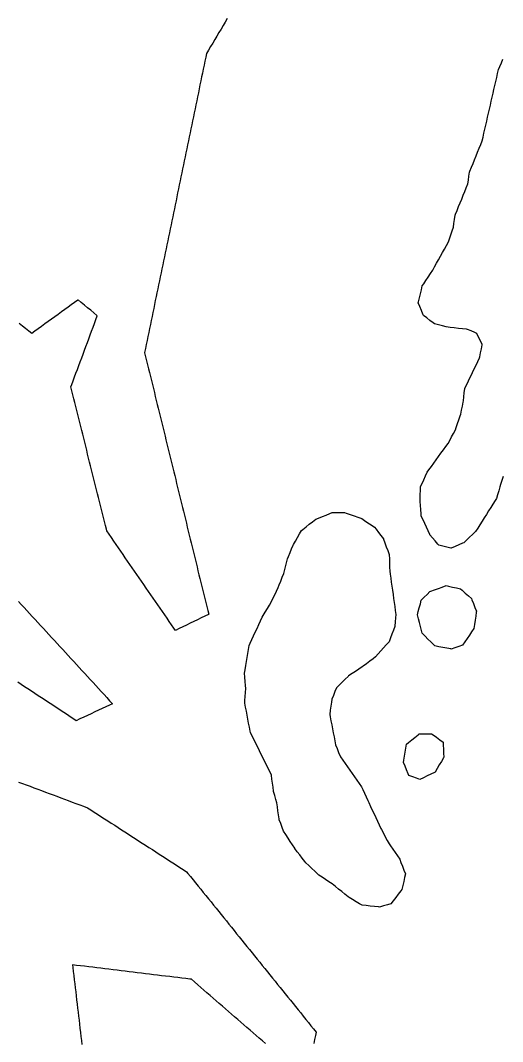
# Model space of a CAD drawing. Header units: millimetres. Extents: x 230 to 3347, y 514 to 5196.
# Drawn here: x 1256.9 to 1375.1, y 3923.7 to 4174.1 of the extents above; entities that cross this region are included whole.
import ezdxf

# ---------------------------------------------------------------- set-up
doc = ezdxf.new("R2010")
doc.units = ezdxf.units.MM
for name, color, linetype in [('ALL_HOLES', 1, 'Continuous'), ('ALL_ISLANDS', 7, 'Continuous'), ('OUTLINE_ISLAND_01', 7, 'Continuous'), ('OUTLINE_ISLAND_01_HOLE_264', 1, 'Continuous'), ('OUTLINE_ISLAND_01_HOLE_268', 1, 'Continuous'), ('OUTLINE_ISLAND_01_HOLE_271', 1, 'Continuous'), ('OUTLINE_ISLAND_01_HOLE_280', 1, 'Continuous')]:
    doc.layers.add(name, color=color, linetype=linetype)

msp = doc.modelspace()

# ---------------------------------------------------------------- linework, layer by layer
at = {"layer": 'ALL_HOLES'}
msp.add_lwpolyline([(1375.2444, 4062.21), (1374.9243, 4061.2626), (1374.6041, 4060.3152), (1374.4284, 4059.7104), (1374.1495, 4058.75), (1373.8706, 4057.7897), (1373.5917, 4056.8294), (1373.2745, 4056.3298), (1372.7387, 4055.4855), (1372.2028, 4054.6412), (1371.6669, 4053.7969), (1371.131, 4052.9526), (1370.5951, 4052.1084), (1370.0592, 4051.2641), (1369.5233, 4050.4198), (1368.9875, 4049.5755), (1368.4516, 4048.7312), (1367.7448, 4048.0581), (1367.0207, 4047.3684), (1366.2966, 4046.6787), (1365.5725, 4045.9891), (1365.2791, 4045.8637), (1364.3595, 4045.471), (1363.4398, 4045.0782), (1362.5202, 4044.6854), (1362.3936, 4044.7142), (1361.4187, 4044.9367), (1360.4437, 4045.1591), (1359.4688, 4045.3816), (1359.2246, 4045.6731), (1358.5826, 4046.4398), (1357.9406, 4047.2065), (1357.2986, 4047.9732), (1357.2827, 4048.0075), (1356.8608, 4048.9142), (1356.4389, 4049.8208), (1356.0169, 4050.7275), (1355.595, 4051.6341), (1355.1731, 4052.5407), (1355.1216, 4053.131), (1355.0347, 4054.1272), (1354.9478, 4055.1235), (1354.8609, 4056.1197), (1354.8858, 4056.8003), (1354.9222, 4057.7997), (1354.9587, 4058.799), (1354.9952, 4059.7983), (1355.3413, 4060.5567), (1355.7564, 4061.4664), (1356.1716, 4062.3762), (1356.5868, 4063.2859), (1357.0428, 4063.9105), (1357.6325, 4064.7181), (1358.2221, 4065.5258), (1358.8118, 4066.3334), (1359.4014, 4067.1411), (1359.9911, 4067.9487), (1360.5808, 4068.7564), (1361.1704, 4069.5641), (1361.7601, 4070.3717), (1362.1287, 4071.0626), (1362.5995, 4071.9449), (1363.0703, 4072.8271), (1363.541, 4073.7094), (1363.7359, 4074.2627), (1364.068, 4075.2059), (1364.4001, 4076.1492), (1364.7322, 4077.0924), (1364.8272, 4077.543), (1365.0335, 4078.5215), (1365.2399, 4079.5), (1365.4462, 4080.4784), (1365.4839, 4080.8116), (1365.5964, 4081.8052), (1365.7089, 4082.7989), (1365.8214, 4083.7925), (1365.8782, 4083.9105), (1366.3119, 4084.8116), (1366.7456, 4085.7126), (1367.1794, 4086.6137), (1367.6131, 4087.5147), (1367.7245, 4087.7475), (1368.1562, 4088.6495), (1368.588, 4089.5515), (1369.0197, 4090.4535), (1369.4515, 4091.3555), (1369.4986, 4091.5842), (1369.7005, 4092.5636), (1369.9024, 4093.543), (1370.1043, 4094.5224), (1370.0632, 4094.6111), (1369.6431, 4095.5186), (1369.2231, 4096.4261), (1368.803, 4097.3336), (1368.3108, 4097.5374), (1367.3869, 4097.92), (1366.463, 4098.3026), (1366.235, 4098.33), (1365.2422, 4098.4494), (1364.2493, 4098.5688), (1363.2565, 4098.6881), (1362.2636, 4098.8075), (1361.2708, 4098.9268), (1360.3535, 4099.1542), (1359.3829, 4099.3949), (1358.4123, 4099.6355), (1358.0731, 4099.8959), (1357.2799, 4100.5048), (1356.4866, 4101.1137), (1355.6934, 4101.7226), (1355.5654, 4102.0368), (1355.1882, 4102.9629), (1354.8111, 4103.889), (1354.4339, 4104.8152), (1354.4977, 4105.0852), (1354.7278, 4106.0584), (1354.9578, 4107.0316), (1355.1878, 4108.0048), (1355.4179, 4108.978), (1355.7627, 4109.4935), (1356.3188, 4110.3247), (1356.8748, 4111.1558), (1357.4308, 4111.987), (1357.9869, 4112.8181), (1358.4351, 4113.6352), (1358.916, 4114.5119), (1359.397, 4115.3887), (1359.8779, 4116.2654), (1360.3589, 4117.1421), (1360.8399, 4118.0189), (1361.3208, 4118.8956), (1361.8018, 4119.7724), (1362.0678, 4120.5489), (1362.3918, 4121.4949), (1362.7159, 4122.441), (1363.0399, 4123.387), (1363.1744, 4124.3035), (1363.3195, 4125.2929), (1363.4647, 4126.2823), (1363.5733, 4126.5517), (1363.9471, 4127.4792), (1364.321, 4128.4067), (1364.6948, 4129.3342), (1365.0687, 4130.2617), (1365.4425, 4131.1892), (1365.8163, 4132.1167), (1366.1902, 4133.0442), (1366.564, 4133.9717), (1366.6996, 4134.8895), (1366.8457, 4135.8787), (1366.9919, 4136.868), (1367.1019, 4137.1408), (1367.4759, 4138.0682), (1367.8499, 4138.9957), (1368.224, 4139.9231), (1368.598, 4140.8505), (1368.972, 4141.7779), (1369.346, 4142.7053), (1369.72, 4143.6328), (1370.094, 4144.5602), (1370.3028, 4145.4714), (1370.5262, 4146.4461), (1370.7496, 4147.4208), (1370.973, 4148.3956), (1371.1963, 4149.3703), (1371.4197, 4150.345), (1371.6431, 4151.3198), (1371.8665, 4152.2945), (1372.0898, 4153.2692), (1372.3132, 4154.244), (1372.5366, 4155.2187), (1372.76, 4156.1934), (1372.9833, 4157.1682), (1373.2067, 4158.1429), (1373.4301, 4159.1176), (1373.6535, 4160.0924), (1373.8769, 4161.0671), (1374.1002, 4162.0418), (1374.4034, 4162.7592), (1374.7928, 4163.6803), (1375.1821, 4164.6014)], dxfattribs=at)
for points in [[(1333.3333, 4053.414), (1334.3333, 4053.414), (1335.3333, 4053.414), (1336.3333, 4053.414), (1336.7802, 4053.2601), (1337.7257, 4052.9346), (1338.6712, 4052.609), (1339.6167, 4052.2834), (1340.5622, 4051.9578), (1341.2466, 4051.49), (1342.0721, 4050.9256), (1342.8977, 4050.3613), (1343.7232, 4049.7969), (1344.0622, 4049.3463), (1344.6632, 4048.5471), (1345.2643, 4047.7479), (1345.8654, 4046.9487), (1345.8839, 4046.8996), (1346.2373, 4045.9641), (1346.5906, 4045.0286), (1346.944, 4044.0932), (1347.2973, 4043.1577), (1347.3011, 4043.0444), (1347.3344, 4042.045), (1347.3678, 4041.0455), (1347.4011, 4040.0461), (1347.4344, 4039.0466), (1347.5392, 4038.3), (1347.6782, 4037.3097), (1347.8173, 4036.3195), (1347.9563, 4035.3292), (1348.0953, 4034.3389), (1348.2343, 4033.3486), (1348.3733, 4032.3583), (1348.5124, 4031.368), (1348.6514, 4030.3777), (1348.7904, 4029.3874), (1348.9294, 4028.3971), (1348.8609, 4027.5802), (1348.7772, 4026.5837), (1348.6936, 4025.5872), (1348.6587, 4025.4923), (1348.3127, 4024.5541), (1347.9667, 4023.6158), (1347.6208, 4022.6776), (1347.2748, 4021.7393), (1347.2557, 4021.718), (1346.5882, 4020.9734), (1345.9207, 4020.2288), (1345.2532, 4019.4842), (1344.5857, 4018.7396), (1343.9182, 4017.995), (1343.3278, 4017.5419), (1342.5346, 4016.9329), (1341.7414, 4016.324), (1340.9482, 4015.7151), (1340.7022, 4015.5543), (1339.8652, 4015.0072), (1339.0281, 4014.4601), (1338.191, 4013.913), (1337.354, 4013.3659), (1337.204, 4013.219), (1336.4897, 4012.5191), (1335.7754, 4011.8193), (1335.0611, 4011.1195), (1334.3468, 4010.4197), (1333.9863, 4009.4954), (1333.6229, 4008.5637), (1333.2596, 4007.6321), (1333.1527, 4006.8988), (1333.0085, 4005.9093), (1332.8643, 4004.9197), (1332.7202, 4003.9302), (1332.8335, 4003.3483), (1333.0248, 4002.3668), (1333.216, 4001.3852), (1333.4072, 4000.4037), (1333.5985, 3999.4222), (1333.7897, 3998.4406), (1333.981, 3997.4591), (1334.1722, 3996.4775), (1334.5263, 3995.5475), (1334.8821, 3994.6129), (1335.2379, 3993.6783), (1335.362, 3993.5021), (1335.9379, 3992.6846), (1336.5138, 3991.8671), (1337.0897, 3991.0495), (1337.6656, 3990.232), (1338.2415, 3989.4145), (1338.8174, 3988.597), (1339.3933, 3987.7794), (1339.9691, 3986.9619), (1340.545, 3986.1444), (1340.8265, 3985.515), (1341.2347, 3984.6021), (1341.6429, 3983.6892), (1342.051, 3982.7763), (1342.2858, 3982.2816), (1342.7146, 3981.3781), (1343.1433, 3980.4747), (1343.5721, 3979.5713), (1344.0008, 3978.6679), (1344.4296, 3977.7644), (1344.8583, 3976.861), (1345.2871, 3975.9576), (1345.4162, 3975.7074), (1345.8748, 3974.8188), (1346.3335, 3973.9302), (1346.7922, 3973.0416), (1347.2508, 3972.1529), (1347.583, 3971.6753), (1348.1539, 3970.8543), (1348.7248, 3970.0333), (1349.2958, 3969.2123), (1349.8667, 3968.3913), (1350.1712, 3967.6161), (1350.5367, 3966.6854), (1350.9023, 3965.7546), (1351.2678, 3964.8238), (1351.0707, 3963.9502), (1350.8505, 3962.9747), (1350.6304, 3961.9992), (1350.4102, 3961.0238), (1350.1133, 3960.6327), (1349.5086, 3959.8362), (1348.9039, 3959.0397), (1348.2993, 3958.2432), (1347.6946, 3957.4467), (1346.8645, 3957.2176), (1345.9006, 3956.9515), (1344.9366, 3956.6855), (1344.6492, 3956.7159), (1343.6548, 3956.8214), (1342.6604, 3956.9269), (1341.666, 3957.0324), (1340.6716, 3957.1379), (1340.0534, 3957.497), (1339.1887, 3957.9992), (1338.324, 3958.5015), (1337.4593, 3959.0038), (1337.221, 3959.1985), (1336.4466, 3959.8313), (1335.6722, 3960.464), (1334.8979, 3961.0967), (1334.1235, 3961.7295), (1333.3491, 3962.3622), (1332.5289, 3962.8977), (1331.6916, 3963.4444), (1330.8542, 3963.991), (1330.0169, 3964.5377), (1329.765, 3964.7762), (1329.0388, 3965.4638), (1328.3127, 3966.1513), (1327.5865, 3966.8389), (1326.8604, 3967.5264), (1326.5982, 3967.8676), (1325.9889, 3968.6606), (1325.3797, 3969.4535), (1324.7704, 3970.2465), (1324.1611, 3971.0395), (1324.1262, 3971.0936), (1323.5842, 3971.934), (1323.0421, 3972.7744), (1322.5001, 3973.6147), (1321.9581, 3974.4551), (1321.4161, 3975.2955), (1321.0648, 3976.2151), (1320.708, 3977.1493), (1320.3512, 3978.0835), (1320.3232, 3978.2758), (1320.1791, 3979.2654), (1320.035, 3980.2549), (1319.8909, 3981.2445), (1319.7468, 3982.2341), (1319.5117, 3983.0711), (1319.2414, 3984.0339), (1318.9711, 3984.9966), (1318.9617, 3985.0676), (1318.8301, 3986.0589), (1318.6984, 3987.0502), (1318.5668, 3988.0415), (1318.4352, 3989.0328), (1318.1641, 3989.5807), (1317.7207, 3990.477), (1317.2772, 3991.3733), (1316.8338, 3992.2696), (1316.3903, 3993.1659), (1315.9469, 3994.0622), (1315.5035, 3994.9585), (1315.06, 3995.8548), (1314.6166, 3996.7511), (1314.1731, 3997.6474), (1313.7297, 3998.5437), (1313.2862, 3999.44), (1313.2159, 3999.8087), (1313.0285, 4000.7909), (1312.8411, 4001.7732), (1312.6536, 4002.7555), (1312.4662, 4003.7378), (1312.2788, 4004.7201), (1312.0914, 4005.7023), (1311.904, 4006.6846), (1311.9463, 4007.3064), (1312.0142, 4008.3041), (1312.0822, 4009.3018), (1312.1501, 4010.2994), (1312.0907, 4011.0138), (1312.0079, 4012.0104), (1311.925, 4013.0069), (1311.8422, 4014.0035), (1311.9859, 4014.8855), (1312.1468, 4015.8725), (1312.3076, 4016.8594), (1312.4685, 4017.8464), (1312.6293, 4018.8334), (1312.7902, 4019.8204), (1312.9511, 4020.8073), (1313.2185, 4021.3874), (1313.6373, 4022.2955), (1314.056, 4023.2036), (1314.4747, 4024.1117), (1314.8935, 4025.0198), (1315.3122, 4025.9279), (1315.731, 4026.836), (1316.1497, 4027.7441), (1316.3954, 4028.1534), (1316.9101, 4029.0107), (1317.4248, 4029.8681), (1317.9395, 4030.7255), (1318.4542, 4031.5829), (1318.8056, 4032.3125), (1319.2396, 4033.2134), (1319.6735, 4034.1143), (1320.1074, 4035.0153), (1320.3654, 4035.6805), (1320.727, 4036.6128), (1321.0886, 4037.5452), (1321.4501, 4038.4775), (1321.609, 4039.1113), (1321.8521, 4040.0813), (1322.0953, 4041.0513), (1322.3384, 4042.0213), (1322.6037, 4042.6512), (1322.992, 4043.5728), (1323.3802, 4044.4944), (1323.7684, 4045.416), (1323.8465, 4045.5539), (1324.3394, 4046.424), (1324.8323, 4047.2941), (1325.3252, 4048.1642), (1325.8181, 4049.0343), (1326.1377, 4049.2852), (1326.9242, 4049.9029), (1327.7106, 4050.5205), (1328.4971, 4051.1381), (1329.2836, 4051.7557), (1329.9896, 4052.0448), (1330.915, 4052.4238), (1331.8404, 4052.8027), (1332.7659, 4053.1817)], [(1355.1692, 4031.9141), (1355.8763, 4032.6211), (1356.5835, 4033.3282), (1357.2906, 4034.0353), (1357.4776, 4034.1044), (1358.4157, 4034.4509), (1359.3537, 4034.7974), (1360.2918, 4035.1439), (1361.2298, 4035.4904), (1361.8709, 4035.3486), (1362.8472, 4035.1325), (1363.8236, 4034.9165), (1364.8, 4034.7004), (1365.205, 4034.3405), (1365.9524, 4033.6761), (1366.6999, 4033.0118), (1367.4473, 4032.3474), (1367.5748, 4032.024), (1367.9416, 4031.0937), (1368.3083, 4030.1634), (1368.6751, 4029.2331), (1368.637, 4028.965), (1368.4965, 4027.975), (1368.3559, 4026.9849), (1368.2153, 4025.9948), (1368.0748, 4025.0047), (1368.072, 4025.0007), (1367.5115, 4024.1726), (1366.9509, 4023.3445), (1366.3903, 4022.5164), (1365.8298, 4021.6883), (1365.2692, 4020.8602), (1364.3552, 4020.5632), (1363.4041, 4020.2542), (1362.4531, 4019.9452), (1362.4015, 4019.9551), (1361.4194, 4020.1437), (1360.4374, 4020.3323), (1359.4553, 4020.5209), (1358.4733, 4020.7095), (1358.2103, 4020.973), (1357.5038, 4021.6807), (1356.7973, 4022.3884), (1356.0909, 4023.0962), (1355.3844, 4023.8039), (1355.211, 4024.4774), (1354.9617, 4025.4458), (1354.7124, 4026.4142), (1354.4631, 4027.3827), (1354.2138, 4028.3511), (1354.4183, 4029.1139), (1354.6773, 4030.0798), (1354.9364, 4031.0457)], [(1354.6654, 3999.1602), (1355.6654, 3999.1602), (1356.6654, 3999.1602), (1357.6654, 3999.1602), (1358.0497, 3998.8848), (1358.8625, 3998.3022), (1359.6753, 3997.7197), (1360.4881, 3997.1372), (1360.5239, 3996.4137), (1360.5733, 3995.4149), (1360.6227, 3994.4161), (1360.6721, 3993.4174), (1360.5774, 3993.2516), (1360.0809, 3992.3836), (1359.5844, 3991.5155), (1359.0879, 3990.6475), (1358.5915, 3989.7794), (1358.414, 3989.6948), (1357.5115, 3989.2642), (1356.609, 3988.8335), (1355.7064, 3988.4029), (1354.8039, 3987.9723), (1354.0052, 3988.2526), (1353.0616, 3988.5838), (1352.118, 3988.9149), (1351.9334, 3989.3746), (1351.5607, 3990.3025), (1351.1879, 3991.2305), (1350.8152, 3992.1584), (1350.9022, 3992.6652), (1351.0713, 3993.6508), (1351.2404, 3994.6364), (1351.4094, 3995.622), (1351.5785, 3996.6076), (1352.0606, 3997.0063), (1352.8313, 3997.6435), (1353.6019, 3998.2808), (1354.3726, 3998.918)]]:
    msp.add_lwpolyline(points, close=True, dxfattribs=at)
at = {"layer": 'ALL_ISLANDS'}
for points in [[(1307.6155, 4174.5143), (1307.1046, 4173.6547), (1306.5937, 4172.7951), (1306.0828, 4171.9354), (1305.5719, 4171.0758), (1305.0609, 4170.2162), (1304.55, 4169.3565), (1304.0391, 4168.4969), (1303.5282, 4167.6373), (1303.0173, 4166.7777), (1302.5063, 4165.918), (1302.335, 4165.0905), (1302.1322, 4164.1112), (1301.9295, 4163.132), (1301.7268, 4162.1528), (1301.524, 4161.1735), (1301.3213, 4160.1943), (1301.1185, 4159.2151), (1300.9158, 4158.2358), (1300.713, 4157.2566), (1300.5103, 4156.2774), (1300.3075, 4155.2981), (1300.1048, 4154.3189), (1299.902, 4153.3397), (1299.6993, 4152.3604), (1299.4965, 4151.3812), (1299.2938, 4150.402), (1299.0911, 4149.4228), (1298.8883, 4148.4435), (1298.6856, 4147.4643), (1298.4828, 4146.4851), (1298.2801, 4145.5058), (1298.0773, 4144.5266), (1297.8746, 4143.5474), (1297.6718, 4142.5681), (1297.4691, 4141.5889), (1297.2663, 4140.6097), (1297.0636, 4139.6304), (1296.8609, 4138.6512), (1296.6581, 4137.672), (1296.4554, 4136.6927), (1296.2526, 4135.7135), (1296.0499, 4134.7343), (1295.8471, 4133.7551), (1295.6444, 4132.7758), (1295.4416, 4131.7966), (1295.2389, 4130.8174), (1295.0361, 4129.8381), (1294.8334, 4128.8589), (1294.6306, 4127.8797), (1294.4279, 4126.9004), (1294.2252, 4125.9212), (1294.0224, 4124.942), (1293.8197, 4123.9627), (1293.6169, 4122.9835), (1293.4142, 4122.0043), (1293.2114, 4121.025), (1293.0087, 4120.0458), (1292.8059, 4119.0666), (1292.6032, 4118.0874), (1292.4004, 4117.1081), (1292.1977, 4116.1289), (1291.9949, 4115.1497), (1291.7922, 4114.1704), (1291.5895, 4113.1912), (1291.3867, 4112.212), (1291.184, 4111.2327), (1290.9812, 4110.2535), (1290.7785, 4109.2743), (1290.5757, 4108.295), (1290.373, 4107.3158), (1290.1702, 4106.3366), (1289.9675, 4105.3573), (1289.7647, 4104.3781), (1289.562, 4103.3989), (1289.3593, 4102.4196), (1289.1565, 4101.4404), (1288.9538, 4100.4612), (1288.751, 4099.482), (1288.5483, 4098.5027), (1288.3455, 4097.5235), (1288.1428, 4096.5443), (1287.94, 4095.565), (1287.7373, 4094.5858), (1287.5345, 4093.6066), (1287.3318, 4092.6273), (1287.347, 4092.5651), (1287.5849, 4091.5938), (1287.8227, 4090.6225), (1288.0605, 4089.6512), (1288.2983, 4088.6799), (1288.5362, 4087.7086), (1288.774, 4086.7373), (1289.0118, 4085.766), (1289.2497, 4084.7947), (1289.4875, 4083.8234), (1289.7253, 4082.8521), (1289.9631, 4081.8808), (1290.201, 4080.9094), (1290.4388, 4079.9381), (1290.6766, 4078.9668), (1290.9145, 4077.9955), (1291.1523, 4077.0242), (1291.3901, 4076.0529), (1291.6279, 4075.0816), (1291.8658, 4074.1103), (1292.1036, 4073.139), (1292.3414, 4072.1677), (1292.5793, 4071.1964), (1292.8171, 4070.2251), (1293.0549, 4069.2538), (1293.2927, 4068.2825), (1293.5306, 4067.3111), (1293.7684, 4066.3398), (1294.0062, 4065.3685), (1294.2441, 4064.3972), (1294.4819, 4063.4259), (1294.7197, 4062.4546), (1294.9575, 4061.4833), (1295.1954, 4060.512), (1295.4332, 4059.5407), (1295.671, 4058.5694), (1295.9089, 4057.5981), (1296.1467, 4056.6268), (1296.3845, 4055.6555), (1296.6223, 4054.6842), (1296.8602, 4053.7128), (1297.098, 4052.7415), (1297.3358, 4051.7702), (1297.5737, 4050.7989), (1297.8115, 4049.8276), (1298.0493, 4048.8563), (1298.2871, 4047.885), (1298.525, 4046.9137), (1298.7628, 4045.9424), (1299.0006, 4044.9711), (1299.2385, 4043.9998), (1299.4763, 4043.0285), (1299.7141, 4042.0572), (1299.9519, 4041.0859), (1300.1898, 4040.1145), (1300.4276, 4039.1432), (1300.6654, 4038.1719), (1300.9033, 4037.2006), (1301.1411, 4036.2293), (1301.3789, 4035.258), (1301.6167, 4034.2867), (1301.8546, 4033.3154), (1302.0924, 4032.3441), (1302.3302, 4031.3728), (1302.5681, 4030.4015), (1302.8059, 4029.4302), (1303.0437, 4028.4589), (1302.9889, 4028.4324), (1302.0881, 4027.9981), (1301.1873, 4027.5638), (1300.2865, 4027.1296), (1299.3858, 4026.6953), (1298.485, 4026.261), (1297.5842, 4025.8267), (1296.6834, 4025.3924), (1295.7827, 4024.9581), (1294.8819, 4024.5239), (1294.5343, 4025.0279), (1293.9665, 4025.851), (1293.3987, 4026.6742), (1292.8309, 4027.4974), (1292.2631, 4028.3206), (1291.6953, 4029.1438), (1291.1276, 4029.9669), (1290.5598, 4030.7901), (1289.992, 4031.6133), (1289.4242, 4032.4365), (1288.8564, 4033.2597), (1288.2887, 4034.0828), (1287.7209, 4034.906), (1287.1531, 4035.7292), (1286.5853, 4036.5524), (1286.0175, 4037.3756), (1285.4498, 4038.1987), (1284.882, 4039.0219), (1284.3142, 4039.8451), (1283.7464, 4040.6683), (1283.1786, 4041.4914), (1282.6108, 4042.3146), (1282.0431, 4043.1378), (1281.4753, 4043.961), (1280.9075, 4044.7842), (1280.3397, 4045.6073), (1279.7719, 4046.4305), (1279.2042, 4047.2537), (1278.6364, 4048.0769), (1278.0686, 4048.9001), (1277.9687, 4049.3016), (1277.7271, 4050.272), (1277.4856, 4051.2424), (1277.2441, 4052.2128), (1277.0026, 4053.1832), (1276.7611, 4054.1536), (1276.5195, 4055.124), (1276.278, 4056.0944), (1276.0365, 4057.0648), (1275.795, 4058.0352), (1275.5535, 4059.0056), (1275.312, 4059.9759), (1275.0704, 4060.9463), (1274.8289, 4061.9167), (1274.5874, 4062.8871), (1274.3459, 4063.8575), (1274.1044, 4064.8279), (1273.8628, 4065.7983), (1273.6213, 4066.7687), (1273.3798, 4067.7391), (1273.1383, 4068.7095), (1272.8968, 4069.6799), (1272.6552, 4070.6503), (1272.4137, 4071.6207), (1272.1722, 4072.5911), (1271.9307, 4073.5615), (1271.6892, 4074.5319), (1271.4476, 4075.5023), (1271.2061, 4076.4727), (1270.9646, 4077.4431), (1270.7231, 4078.4135), (1270.4816, 4079.3839), (1270.2401, 4080.3543), (1269.9985, 4081.3247), (1269.757, 4082.2951), (1269.5155, 4083.2655), (1269.274, 4084.2358), (1269.4717, 4084.7672), (1269.8205, 4085.7044), (1270.1693, 4086.6416), (1270.518, 4087.5788), (1270.8668, 4088.516), (1271.2156, 4089.4532), (1271.5643, 4090.3905), (1271.9131, 4091.3277), (1272.2619, 4092.2649), (1272.6107, 4093.2021), (1272.9594, 4094.1393), (1273.3082, 4095.0765), (1273.657, 4096.0137), (1274.0058, 4096.9509), (1274.3545, 4097.8881), (1274.7033, 4098.8253), (1275.0521, 4099.7625), (1275.4008, 4100.6997), (1275.7496, 4101.6369), (1275.6567, 4101.7146), (1274.8895, 4102.3561), (1274.1224, 4102.9976), (1273.3552, 4103.6391), (1272.5881, 4104.2805), (1271.8209, 4104.922), (1271.0538, 4105.5635), (1270.9921, 4105.5187), (1270.1825, 4104.9316), (1269.373, 4104.3445), (1268.5634, 4103.7575), (1267.7539, 4103.1704), (1266.9444, 4102.5833), (1266.1348, 4101.9963), (1265.3253, 4101.4092), (1264.5158, 4100.8221), (1263.7062, 4100.235), (1262.8967, 4099.648), (1262.0872, 4099.0609), (1261.2776, 4098.4738), (1260.4681, 4097.8868), (1259.6586, 4097.2997), (1258.9429, 4097.8805), (1258.1664, 4098.5107), (1257.39, 4099.1409), (1256.6135, 4099.771)], [(1256.4347, 4031.5907), (1257.111, 4030.8541), (1257.7874, 4030.1176), (1258.4638, 4029.381), (1259.1402, 4028.6445), (1259.8166, 4027.9079), (1260.493, 4027.1714), (1261.1693, 4026.4348), (1261.8457, 4025.6983), (1262.5221, 4024.9617), (1263.1985, 4024.2252), (1263.8749, 4023.4886), (1264.5513, 4022.7521), (1265.2276, 4022.0155), (1265.904, 4021.279), (1266.5804, 4020.5424), (1267.2568, 4019.8059), (1267.9332, 4019.0693), (1268.6096, 4018.3328), (1269.2859, 4017.5962), (1269.9623, 4016.8597), (1270.6387, 4016.1231), (1271.3151, 4015.3866), (1271.9915, 4014.65), (1272.6679, 4013.9135), (1273.3442, 4013.1769), (1274.0206, 4012.4404), (1274.697, 4011.7038), (1275.3734, 4010.9673), (1276.0498, 4010.2307), (1276.7262, 4009.4942), (1277.4025, 4008.7576), (1278.0789, 4008.0211), (1278.7553, 4007.2845), (1279.4317, 4006.548), (1278.7304, 4006.2166), (1277.8263, 4005.7893), (1276.9222, 4005.362), (1276.018, 4004.9348), (1275.1139, 4004.5075), (1274.2098, 4004.0802), (1273.3057, 4003.6529), (1272.4016, 4003.2257), (1271.4974, 4002.7984), (1270.5933, 4002.3711), (1270.4528, 4002.4634), (1269.6169, 4003.0125), (1268.7811, 4003.5615), (1267.9453, 4004.1105), (1267.1095, 4004.6595), (1266.2737, 4005.2085), (1265.4379, 4005.7575), (1264.6021, 4006.3066), (1263.7663, 4006.8556), (1262.9305, 4007.4046), (1262.0947, 4007.9536), (1261.2588, 4008.5026), (1260.423, 4009.0517), (1259.5872, 4009.6007), (1258.7514, 4010.1497), (1257.9156, 4010.6987), (1257.0798, 4011.2477), (1256.244, 4011.7968)], [(1256.4612, 3987.3373), (1257.3979, 3986.9873), (1258.3347, 3986.6372), (1259.2714, 3986.2872), (1260.2081, 3985.9372), (1261.1449, 3985.5872), (1262.0816, 3985.2371), (1263.0184, 3984.8871), (1263.9551, 3984.5371), (1264.8918, 3984.1871), (1265.8286, 3983.837), (1266.7653, 3983.487), (1267.7021, 3983.137), (1268.6388, 3982.787), (1269.5755, 3982.4369), (1270.5123, 3982.0869), (1271.449, 3981.7369), (1272.3858, 3981.3868), (1273.3225, 3981.0368), (1274.1212, 3980.521), (1274.9613, 3979.9786), (1275.8014, 3979.4361), (1276.6414, 3978.8936), (1277.4815, 3978.3511), (1278.3216, 3977.8087), (1279.1616, 3977.2662), (1280.0017, 3976.7237), (1280.8418, 3976.1812), (1281.6819, 3975.6388), (1282.5219, 3975.0963), (1283.362, 3974.5538), (1284.2021, 3974.0113), (1285.0421, 3973.4689), (1285.8822, 3972.9264), (1286.7223, 3972.3839), (1287.5624, 3971.8414), (1288.4024, 3971.2989), (1289.2425, 3970.7565), (1290.0826, 3970.214), (1290.9226, 3969.6715), (1291.7627, 3969.129), (1292.6028, 3968.5866), (1293.4429, 3968.0441), (1294.2829, 3967.5016), (1295.123, 3966.9591), (1295.9631, 3966.4167), (1296.8031, 3965.8742), (1297.6432, 3965.3317), (1297.9598, 3964.9397), (1298.5881, 3964.1618), (1299.2165, 3963.3838), (1299.8448, 3962.6059), (1300.4731, 3961.8279), (1301.1014, 3961.05), (1301.7298, 3960.272), (1302.3581, 3959.4941), (1302.9864, 3958.7161), (1303.6147, 3957.9382), (1304.2431, 3957.1602), (1304.8714, 3956.3823), (1305.4997, 3955.6043), (1306.128, 3954.8264), (1306.7564, 3954.0484), (1307.3847, 3953.2705), (1308.013, 3952.4925), (1308.6413, 3951.7146), (1309.2697, 3950.9366), (1309.898, 3950.1587), (1310.5263, 3949.3807), (1311.1547, 3948.6028), (1311.783, 3947.8248), (1312.4113, 3947.0469), (1313.0396, 3946.2689), (1313.668, 3945.491), (1314.2963, 3944.713), (1314.9246, 3943.9351), (1315.5529, 3943.1571), (1316.1813, 3942.3792), (1316.8096, 3941.6012), (1317.4379, 3940.8233), (1318.0662, 3940.0453), (1318.6946, 3939.2674), (1319.3229, 3938.4894), (1319.9512, 3937.7115), (1320.5795, 3936.9335), (1321.2079, 3936.1556), (1321.8362, 3935.3776), (1322.4645, 3934.5997), (1323.0929, 3933.8217), (1323.7212, 3933.0438), (1324.3495, 3932.2658), (1324.9778, 3931.4879), (1325.6062, 3930.7099), (1326.2345, 3929.932), (1326.8628, 3929.154), (1327.4911, 3928.3761), (1328.1195, 3927.5981), (1328.7478, 3926.8202), (1329.3761, 3926.0422), (1329.2104, 3925.208), (1329.0156, 3924.2272), (1328.8207, 3923.2464)], [(1316.9563, 3923.2154), (1316.2019, 3923.8718), (1315.4475, 3924.5282), (1314.693, 3925.1846), (1313.9386, 3925.8409), (1313.1841, 3926.4973), (1312.4297, 3927.1537), (1311.6753, 3927.81), (1310.9208, 3928.4664), (1310.1664, 3929.1228), (1309.412, 3929.7792), (1308.6575, 3930.4355), (1307.9031, 3931.0919), (1307.1487, 3931.7483), (1306.3942, 3932.4047), (1305.6398, 3933.061), (1304.8854, 3933.7174), (1304.1309, 3934.3738), (1303.3765, 3935.0302), (1302.622, 3935.6865), (1301.8676, 3936.3429), (1301.1132, 3936.9993), (1300.3587, 3937.6556), (1299.6043, 3938.312), (1298.8499, 3938.9684), (1298.4546, 3939.0164), (1297.4619, 3939.1371), (1296.4692, 3939.2577), (1295.4765, 3939.3783), (1294.4838, 3939.499), (1293.4911, 3939.6196), (1292.4984, 3939.7403), (1291.5057, 3939.8609), (1290.513, 3939.9815), (1289.5203, 3940.1022), (1288.5276, 3940.2228), (1287.5349, 3940.3435), (1286.5422, 3940.4641), (1285.5495, 3940.5847), (1284.5568, 3940.7054), (1283.5641, 3940.826), (1282.5714, 3940.9466), (1281.5787, 3941.0673), (1280.586, 3941.1879), (1279.5933, 3941.3086), (1278.6006, 3941.4292), (1277.608, 3941.5498), (1276.6153, 3941.6705), (1275.6226, 3941.7911), (1274.6299, 3941.9118), (1273.6372, 3942.0324), (1272.6445, 3942.153), (1271.6518, 3942.2737), (1270.6591, 3942.3943), (1269.6664, 3942.515), (1269.7442, 3941.8509), (1269.8607, 3940.8577), (1269.9771, 3939.8645), (1270.0936, 3938.8713), (1270.21, 3937.8781), (1270.3265, 3936.8849), (1270.4429, 3935.8917), (1270.5593, 3934.8985), (1270.6758, 3933.9053), (1270.7922, 3932.9121), (1270.9087, 3931.9189), (1271.0251, 3930.9257), (1271.1416, 3929.9325), (1271.258, 3928.9393), (1271.3744, 3927.9461), (1271.4909, 3926.953), (1271.6073, 3925.9598), (1271.7238, 3924.9666), (1271.8402, 3923.9734), (1271.9567, 3922.9802)]]:
    msp.add_lwpolyline(points, dxfattribs=at)
at = {"layer": 'OUTLINE_ISLAND_01'}
for points in [[(1307.6155, 4174.5143), (1307.1046, 4173.6547), (1306.5937, 4172.7951), (1306.0828, 4171.9354), (1305.5719, 4171.0758), (1305.0609, 4170.2162), (1304.55, 4169.3565), (1304.0391, 4168.4969), (1303.5282, 4167.6373), (1303.0173, 4166.7777), (1302.5063, 4165.918), (1302.335, 4165.0905), (1302.1322, 4164.1112), (1301.9295, 4163.132), (1301.7268, 4162.1528), (1301.524, 4161.1735), (1301.3213, 4160.1943), (1301.1185, 4159.2151), (1300.9158, 4158.2358), (1300.713, 4157.2566), (1300.5103, 4156.2774), (1300.3075, 4155.2981), (1300.1048, 4154.3189), (1299.902, 4153.3397), (1299.6993, 4152.3604), (1299.4965, 4151.3812), (1299.2938, 4150.402), (1299.0911, 4149.4228), (1298.8883, 4148.4435), (1298.6856, 4147.4643), (1298.4828, 4146.4851), (1298.2801, 4145.5058), (1298.0773, 4144.5266), (1297.8746, 4143.5474), (1297.6718, 4142.5681), (1297.4691, 4141.5889), (1297.2663, 4140.6097), (1297.0636, 4139.6304), (1296.8609, 4138.6512), (1296.6581, 4137.672), (1296.4554, 4136.6927), (1296.2526, 4135.7135), (1296.0499, 4134.7343), (1295.8471, 4133.7551), (1295.6444, 4132.7758), (1295.4416, 4131.7966), (1295.2389, 4130.8174), (1295.0361, 4129.8381), (1294.8334, 4128.8589), (1294.6306, 4127.8797), (1294.4279, 4126.9004), (1294.2252, 4125.9212), (1294.0224, 4124.942), (1293.8197, 4123.9627), (1293.6169, 4122.9835), (1293.4142, 4122.0043), (1293.2114, 4121.025), (1293.0087, 4120.0458), (1292.8059, 4119.0666), (1292.6032, 4118.0874), (1292.4004, 4117.1081), (1292.1977, 4116.1289), (1291.9949, 4115.1497), (1291.7922, 4114.1704), (1291.5895, 4113.1912), (1291.3867, 4112.212), (1291.184, 4111.2327), (1290.9812, 4110.2535), (1290.7785, 4109.2743), (1290.5757, 4108.295), (1290.373, 4107.3158), (1290.1702, 4106.3366), (1289.9675, 4105.3573), (1289.7647, 4104.3781), (1289.562, 4103.3989), (1289.3593, 4102.4196), (1289.1565, 4101.4404), (1288.9538, 4100.4612), (1288.751, 4099.482), (1288.5483, 4098.5027), (1288.3455, 4097.5235), (1288.1428, 4096.5443), (1287.94, 4095.565), (1287.7373, 4094.5858), (1287.5345, 4093.6066), (1287.3318, 4092.6273), (1287.347, 4092.5651), (1287.5849, 4091.5938), (1287.8227, 4090.6225), (1288.0605, 4089.6512), (1288.2983, 4088.6799), (1288.5362, 4087.7086), (1288.774, 4086.7373), (1289.0118, 4085.766), (1289.2497, 4084.7947), (1289.4875, 4083.8234), (1289.7253, 4082.8521), (1289.9631, 4081.8808), (1290.201, 4080.9094), (1290.4388, 4079.9381), (1290.6766, 4078.9668), (1290.9145, 4077.9955), (1291.1523, 4077.0242), (1291.3901, 4076.0529), (1291.6279, 4075.0816), (1291.8658, 4074.1103), (1292.1036, 4073.139), (1292.3414, 4072.1677), (1292.5793, 4071.1964), (1292.8171, 4070.2251), (1293.0549, 4069.2538), (1293.2927, 4068.2825), (1293.5306, 4067.3111), (1293.7684, 4066.3398), (1294.0062, 4065.3685), (1294.2441, 4064.3972), (1294.4819, 4063.4259), (1294.7197, 4062.4546), (1294.9575, 4061.4833), (1295.1954, 4060.512), (1295.4332, 4059.5407), (1295.671, 4058.5694), (1295.9089, 4057.5981), (1296.1467, 4056.6268), (1296.3845, 4055.6555), (1296.6223, 4054.6842), (1296.8602, 4053.7128), (1297.098, 4052.7415), (1297.3358, 4051.7702), (1297.5737, 4050.7989), (1297.8115, 4049.8276), (1298.0493, 4048.8563), (1298.2871, 4047.885), (1298.525, 4046.9137), (1298.7628, 4045.9424), (1299.0006, 4044.9711), (1299.2385, 4043.9998), (1299.4763, 4043.0285), (1299.7141, 4042.0572), (1299.9519, 4041.0859), (1300.1898, 4040.1145), (1300.4276, 4039.1432), (1300.6654, 4038.1719), (1300.9033, 4037.2006), (1301.1411, 4036.2293), (1301.3789, 4035.258), (1301.6167, 4034.2867), (1301.8546, 4033.3154), (1302.0924, 4032.3441), (1302.3302, 4031.3728), (1302.5681, 4030.4015), (1302.8059, 4029.4302), (1303.0437, 4028.4589), (1302.9889, 4028.4324), (1302.0881, 4027.9981), (1301.1873, 4027.5638), (1300.2865, 4027.1296), (1299.3858, 4026.6953), (1298.485, 4026.261), (1297.5842, 4025.8267), (1296.6834, 4025.3924), (1295.7827, 4024.9581), (1294.8819, 4024.5239), (1294.5343, 4025.0279), (1293.9665, 4025.851), (1293.3987, 4026.6742), (1292.8309, 4027.4974), (1292.2631, 4028.3206), (1291.6953, 4029.1438), (1291.1276, 4029.9669), (1290.5598, 4030.7901), (1289.992, 4031.6133), (1289.4242, 4032.4365), (1288.8564, 4033.2597), (1288.2887, 4034.0828), (1287.7209, 4034.906), (1287.1531, 4035.7292), (1286.5853, 4036.5524), (1286.0175, 4037.3756), (1285.4498, 4038.1987), (1284.882, 4039.0219), (1284.3142, 4039.8451), (1283.7464, 4040.6683), (1283.1786, 4041.4914), (1282.6108, 4042.3146), (1282.0431, 4043.1378), (1281.4753, 4043.961), (1280.9075, 4044.7842), (1280.3397, 4045.6073), (1279.7719, 4046.4305), (1279.2042, 4047.2537), (1278.6364, 4048.0769), (1278.0686, 4048.9001), (1277.9687, 4049.3016), (1277.7271, 4050.272), (1277.4856, 4051.2424), (1277.2441, 4052.2128), (1277.0026, 4053.1832), (1276.7611, 4054.1536), (1276.5195, 4055.124), (1276.278, 4056.0944), (1276.0365, 4057.0648), (1275.795, 4058.0352), (1275.5535, 4059.0056), (1275.312, 4059.9759), (1275.0704, 4060.9463), (1274.8289, 4061.9167), (1274.5874, 4062.8871), (1274.3459, 4063.8575), (1274.1044, 4064.8279), (1273.8628, 4065.7983), (1273.6213, 4066.7687), (1273.3798, 4067.7391), (1273.1383, 4068.7095), (1272.8968, 4069.6799), (1272.6552, 4070.6503), (1272.4137, 4071.6207), (1272.1722, 4072.5911), (1271.9307, 4073.5615), (1271.6892, 4074.5319), (1271.4476, 4075.5023), (1271.2061, 4076.4727), (1270.9646, 4077.4431), (1270.7231, 4078.4135), (1270.4816, 4079.3839), (1270.2401, 4080.3543), (1269.9985, 4081.3247), (1269.757, 4082.2951), (1269.5155, 4083.2655), (1269.274, 4084.2358), (1269.4717, 4084.7672), (1269.8205, 4085.7044), (1270.1693, 4086.6416), (1270.518, 4087.5788), (1270.8668, 4088.516), (1271.2156, 4089.4532), (1271.5643, 4090.3905), (1271.9131, 4091.3277), (1272.2619, 4092.2649), (1272.6107, 4093.2021), (1272.9594, 4094.1393), (1273.3082, 4095.0765), (1273.657, 4096.0137), (1274.0058, 4096.9509), (1274.3545, 4097.8881), (1274.7033, 4098.8253), (1275.0521, 4099.7625), (1275.4008, 4100.6997), (1275.7496, 4101.6369), (1275.6567, 4101.7146), (1274.8895, 4102.3561), (1274.1224, 4102.9976), (1273.3552, 4103.6391), (1272.5881, 4104.2805), (1271.8209, 4104.922), (1271.0538, 4105.5635), (1270.9921, 4105.5187), (1270.1825, 4104.9316), (1269.373, 4104.3445), (1268.5634, 4103.7575), (1267.7539, 4103.1704), (1266.9444, 4102.5833), (1266.1348, 4101.9963), (1265.3253, 4101.4092), (1264.5158, 4100.8221), (1263.7062, 4100.235), (1262.8967, 4099.648), (1262.0872, 4099.0609), (1261.2776, 4098.4738), (1260.4681, 4097.8868), (1259.6586, 4097.2997), (1258.9429, 4097.8805), (1258.1664, 4098.5107), (1257.39, 4099.1409), (1256.6135, 4099.771)], [(1256.4347, 4031.5907), (1257.111, 4030.8541), (1257.7874, 4030.1176), (1258.4638, 4029.381), (1259.1402, 4028.6445), (1259.8166, 4027.9079), (1260.493, 4027.1714), (1261.1693, 4026.4348), (1261.8457, 4025.6983), (1262.5221, 4024.9617), (1263.1985, 4024.2252), (1263.8749, 4023.4886), (1264.5513, 4022.7521), (1265.2276, 4022.0155), (1265.904, 4021.279), (1266.5804, 4020.5424), (1267.2568, 4019.8059), (1267.9332, 4019.0693), (1268.6096, 4018.3328), (1269.2859, 4017.5962), (1269.9623, 4016.8597), (1270.6387, 4016.1231), (1271.3151, 4015.3866), (1271.9915, 4014.65), (1272.6679, 4013.9135), (1273.3442, 4013.1769), (1274.0206, 4012.4404), (1274.697, 4011.7038), (1275.3734, 4010.9673), (1276.0498, 4010.2307), (1276.7262, 4009.4942), (1277.4025, 4008.7576), (1278.0789, 4008.0211), (1278.7553, 4007.2845), (1279.4317, 4006.548), (1278.7304, 4006.2166), (1277.8263, 4005.7893), (1276.9222, 4005.362), (1276.018, 4004.9348), (1275.1139, 4004.5075), (1274.2098, 4004.0802), (1273.3057, 4003.6529), (1272.4016, 4003.2257), (1271.4974, 4002.7984), (1270.5933, 4002.3711), (1270.4528, 4002.4634), (1269.6169, 4003.0125), (1268.7811, 4003.5615), (1267.9453, 4004.1105), (1267.1095, 4004.6595), (1266.2737, 4005.2085), (1265.4379, 4005.7575), (1264.6021, 4006.3066), (1263.7663, 4006.8556), (1262.9305, 4007.4046), (1262.0947, 4007.9536), (1261.2588, 4008.5026), (1260.423, 4009.0517), (1259.5872, 4009.6007), (1258.7514, 4010.1497), (1257.9156, 4010.6987), (1257.0798, 4011.2477), (1256.244, 4011.7968)], [(1256.4612, 3987.3373), (1257.3979, 3986.9873), (1258.3347, 3986.6372), (1259.2714, 3986.2872), (1260.2081, 3985.9372), (1261.1449, 3985.5872), (1262.0816, 3985.2371), (1263.0184, 3984.8871), (1263.9551, 3984.5371), (1264.8918, 3984.1871), (1265.8286, 3983.837), (1266.7653, 3983.487), (1267.7021, 3983.137), (1268.6388, 3982.787), (1269.5755, 3982.4369), (1270.5123, 3982.0869), (1271.449, 3981.7369), (1272.3858, 3981.3868), (1273.3225, 3981.0368), (1274.1212, 3980.521), (1274.9613, 3979.9786), (1275.8014, 3979.4361), (1276.6414, 3978.8936), (1277.4815, 3978.3511), (1278.3216, 3977.8087), (1279.1616, 3977.2662), (1280.0017, 3976.7237), (1280.8418, 3976.1812), (1281.6819, 3975.6388), (1282.5219, 3975.0963), (1283.362, 3974.5538), (1284.2021, 3974.0113), (1285.0421, 3973.4689), (1285.8822, 3972.9264), (1286.7223, 3972.3839), (1287.5624, 3971.8414), (1288.4024, 3971.2989), (1289.2425, 3970.7565), (1290.0826, 3970.214), (1290.9226, 3969.6715), (1291.7627, 3969.129), (1292.6028, 3968.5866), (1293.4429, 3968.0441), (1294.2829, 3967.5016), (1295.123, 3966.9591), (1295.9631, 3966.4167), (1296.8031, 3965.8742), (1297.6432, 3965.3317), (1297.9598, 3964.9397), (1298.5881, 3964.1618), (1299.2165, 3963.3838), (1299.8448, 3962.6059), (1300.4731, 3961.8279), (1301.1014, 3961.05), (1301.7298, 3960.272), (1302.3581, 3959.4941), (1302.9864, 3958.7161), (1303.6147, 3957.9382), (1304.2431, 3957.1602), (1304.8714, 3956.3823), (1305.4997, 3955.6043), (1306.128, 3954.8264), (1306.7564, 3954.0484), (1307.3847, 3953.2705), (1308.013, 3952.4925), (1308.6413, 3951.7146), (1309.2697, 3950.9366), (1309.898, 3950.1587), (1310.5263, 3949.3807), (1311.1547, 3948.6028), (1311.783, 3947.8248), (1312.4113, 3947.0469), (1313.0396, 3946.2689), (1313.668, 3945.491), (1314.2963, 3944.713), (1314.9246, 3943.9351), (1315.5529, 3943.1571), (1316.1813, 3942.3792), (1316.8096, 3941.6012), (1317.4379, 3940.8233), (1318.0662, 3940.0453), (1318.6946, 3939.2674), (1319.3229, 3938.4894), (1319.9512, 3937.7115), (1320.5795, 3936.9335), (1321.2079, 3936.1556), (1321.8362, 3935.3776), (1322.4645, 3934.5997), (1323.0929, 3933.8217), (1323.7212, 3933.0438), (1324.3495, 3932.2658), (1324.9778, 3931.4879), (1325.6062, 3930.7099), (1326.2345, 3929.932), (1326.8628, 3929.154), (1327.4911, 3928.3761), (1328.1195, 3927.5981), (1328.7478, 3926.8202), (1329.3761, 3926.0422), (1329.2104, 3925.208), (1329.0156, 3924.2272), (1328.8207, 3923.2464)], [(1316.9563, 3923.2154), (1316.2019, 3923.8718), (1315.4475, 3924.5282), (1314.693, 3925.1846), (1313.9386, 3925.8409), (1313.1841, 3926.4973), (1312.4297, 3927.1537), (1311.6753, 3927.81), (1310.9208, 3928.4664), (1310.1664, 3929.1228), (1309.412, 3929.7792), (1308.6575, 3930.4355), (1307.9031, 3931.0919), (1307.1487, 3931.7483), (1306.3942, 3932.4047), (1305.6398, 3933.061), (1304.8854, 3933.7174), (1304.1309, 3934.3738), (1303.3765, 3935.0302), (1302.622, 3935.6865), (1301.8676, 3936.3429), (1301.1132, 3936.9993), (1300.3587, 3937.6556), (1299.6043, 3938.312), (1298.8499, 3938.9684), (1298.4546, 3939.0164), (1297.4619, 3939.1371), (1296.4692, 3939.2577), (1295.4765, 3939.3783), (1294.4838, 3939.499), (1293.4911, 3939.6196), (1292.4984, 3939.7403), (1291.5057, 3939.8609), (1290.513, 3939.9815), (1289.5203, 3940.1022), (1288.5276, 3940.2228), (1287.5349, 3940.3435), (1286.5422, 3940.4641), (1285.5495, 3940.5847), (1284.5568, 3940.7054), (1283.5641, 3940.826), (1282.5714, 3940.9466), (1281.5787, 3941.0673), (1280.586, 3941.1879), (1279.5933, 3941.3086), (1278.6006, 3941.4292), (1277.608, 3941.5498), (1276.6153, 3941.6705), (1275.6226, 3941.7911), (1274.6299, 3941.9118), (1273.6372, 3942.0324), (1272.6445, 3942.153), (1271.6518, 3942.2737), (1270.6591, 3942.3943), (1269.6664, 3942.515), (1269.7442, 3941.8509), (1269.8607, 3940.8577), (1269.9771, 3939.8645), (1270.0936, 3938.8713), (1270.21, 3937.8781), (1270.3265, 3936.8849), (1270.4429, 3935.8917), (1270.5593, 3934.8985), (1270.6758, 3933.9053), (1270.7922, 3932.9121), (1270.9087, 3931.9189), (1271.0251, 3930.9257), (1271.1416, 3929.9325), (1271.258, 3928.9393), (1271.3744, 3927.9461), (1271.4909, 3926.953), (1271.6073, 3925.9598), (1271.7238, 3924.9666), (1271.8402, 3923.9734), (1271.9567, 3922.9802)]]:
    msp.add_lwpolyline(points, dxfattribs=at)
at = {"layer": 'OUTLINE_ISLAND_01_HOLE_264'}
msp.add_lwpolyline([(1354.6654, 3999.1602), (1355.6654, 3999.1602), (1356.6654, 3999.1602), (1357.6654, 3999.1602), (1358.0497, 3998.8848), (1358.8625, 3998.3022), (1359.6753, 3997.7197), (1360.4881, 3997.1372), (1360.5239, 3996.4137), (1360.5733, 3995.4149), (1360.6227, 3994.4161), (1360.6721, 3993.4174), (1360.5774, 3993.2516), (1360.0809, 3992.3836), (1359.5844, 3991.5155), (1359.0879, 3990.6475), (1358.5915, 3989.7794), (1358.414, 3989.6948), (1357.5115, 3989.2642), (1356.609, 3988.8335), (1355.7064, 3988.4029), (1354.8039, 3987.9723), (1354.0052, 3988.2526), (1353.0616, 3988.5838), (1352.118, 3988.9149), (1351.9334, 3989.3746), (1351.5607, 3990.3025), (1351.1879, 3991.2305), (1350.8152, 3992.1584), (1350.9022, 3992.6652), (1351.0713, 3993.6508), (1351.2404, 3994.6364), (1351.4094, 3995.622), (1351.5785, 3996.6076), (1352.0606, 3997.0063), (1352.8313, 3997.6435), (1353.6019, 3998.2808), (1354.3726, 3998.918)], close=True, dxfattribs=at)
at = {"layer": 'OUTLINE_ISLAND_01_HOLE_268'}
msp.add_lwpolyline([(1355.1692, 4031.9141), (1355.8763, 4032.6211), (1356.5835, 4033.3282), (1357.2906, 4034.0353), (1357.4776, 4034.1044), (1358.4157, 4034.4509), (1359.3537, 4034.7974), (1360.2918, 4035.1439), (1361.2298, 4035.4904), (1361.8709, 4035.3486), (1362.8472, 4035.1325), (1363.8236, 4034.9165), (1364.8, 4034.7004), (1365.205, 4034.3405), (1365.9524, 4033.6761), (1366.6999, 4033.0118), (1367.4473, 4032.3474), (1367.5748, 4032.024), (1367.9416, 4031.0937), (1368.3083, 4030.1634), (1368.6751, 4029.2331), (1368.637, 4028.965), (1368.4965, 4027.975), (1368.3559, 4026.9849), (1368.2153, 4025.9948), (1368.0748, 4025.0047), (1368.072, 4025.0007), (1367.5115, 4024.1726), (1366.9509, 4023.3445), (1366.3903, 4022.5164), (1365.8298, 4021.6883), (1365.2692, 4020.8602), (1364.3552, 4020.5632), (1363.4041, 4020.2542), (1362.4531, 4019.9452), (1362.4015, 4019.9551), (1361.4194, 4020.1437), (1360.4374, 4020.3323), (1359.4553, 4020.5209), (1358.4733, 4020.7095), (1358.2103, 4020.973), (1357.5038, 4021.6807), (1356.7973, 4022.3884), (1356.0909, 4023.0962), (1355.3844, 4023.8039), (1355.211, 4024.4774), (1354.9617, 4025.4458), (1354.7124, 4026.4142), (1354.4631, 4027.3827), (1354.2138, 4028.3511), (1354.4183, 4029.1139), (1354.6773, 4030.0798), (1354.9364, 4031.0457)], close=True, dxfattribs=at)
at = {"layer": 'OUTLINE_ISLAND_01_HOLE_271'}
msp.add_lwpolyline([(1333.3333, 4053.414), (1334.3333, 4053.414), (1335.3333, 4053.414), (1336.3333, 4053.414), (1336.7802, 4053.2601), (1337.7257, 4052.9346), (1338.6712, 4052.609), (1339.6167, 4052.2834), (1340.5622, 4051.9578), (1341.2466, 4051.49), (1342.0721, 4050.9256), (1342.8977, 4050.3613), (1343.7232, 4049.7969), (1344.0622, 4049.3463), (1344.6632, 4048.5471), (1345.2643, 4047.7479), (1345.8654, 4046.9487), (1345.8839, 4046.8996), (1346.2373, 4045.9641), (1346.5906, 4045.0286), (1346.944, 4044.0932), (1347.2973, 4043.1577), (1347.3011, 4043.0444), (1347.3344, 4042.045), (1347.3678, 4041.0455), (1347.4011, 4040.0461), (1347.4344, 4039.0466), (1347.5392, 4038.3), (1347.6782, 4037.3097), (1347.8173, 4036.3195), (1347.9563, 4035.3292), (1348.0953, 4034.3389), (1348.2343, 4033.3486), (1348.3733, 4032.3583), (1348.5124, 4031.368), (1348.6514, 4030.3777), (1348.7904, 4029.3874), (1348.9294, 4028.3971), (1348.8609, 4027.5802), (1348.7772, 4026.5837), (1348.6936, 4025.5872), (1348.6587, 4025.4923), (1348.3127, 4024.5541), (1347.9667, 4023.6158), (1347.6208, 4022.6776), (1347.2748, 4021.7393), (1347.2557, 4021.718), (1346.5882, 4020.9734), (1345.9207, 4020.2288), (1345.2532, 4019.4842), (1344.5857, 4018.7396), (1343.9182, 4017.995), (1343.3278, 4017.5419), (1342.5346, 4016.9329), (1341.7414, 4016.324), (1340.9482, 4015.7151), (1340.7022, 4015.5543), (1339.8652, 4015.0072), (1339.0281, 4014.4601), (1338.191, 4013.913), (1337.354, 4013.3659), (1337.204, 4013.219), (1336.4897, 4012.5191), (1335.7754, 4011.8193), (1335.0611, 4011.1195), (1334.3468, 4010.4197), (1333.9863, 4009.4954), (1333.6229, 4008.5637), (1333.2596, 4007.6321), (1333.1527, 4006.8988), (1333.0085, 4005.9093), (1332.8643, 4004.9197), (1332.7202, 4003.9302), (1332.8335, 4003.3483), (1333.0248, 4002.3668), (1333.216, 4001.3852), (1333.4072, 4000.4037), (1333.5985, 3999.4222), (1333.7897, 3998.4406), (1333.981, 3997.4591), (1334.1722, 3996.4775), (1334.5263, 3995.5475), (1334.8821, 3994.6129), (1335.2379, 3993.6783), (1335.362, 3993.5021), (1335.9379, 3992.6846), (1336.5138, 3991.8671), (1337.0897, 3991.0495), (1337.6656, 3990.232), (1338.2415, 3989.4145), (1338.8174, 3988.597), (1339.3933, 3987.7794), (1339.9691, 3986.9619), (1340.545, 3986.1444), (1340.8265, 3985.515), (1341.2347, 3984.6021), (1341.6429, 3983.6892), (1342.051, 3982.7763), (1342.2858, 3982.2816), (1342.7146, 3981.3781), (1343.1433, 3980.4747), (1343.5721, 3979.5713), (1344.0008, 3978.6679), (1344.4296, 3977.7644), (1344.8583, 3976.861), (1345.2871, 3975.9576), (1345.4162, 3975.7074), (1345.8748, 3974.8188), (1346.3335, 3973.9302), (1346.7922, 3973.0416), (1347.2508, 3972.1529), (1347.583, 3971.6753), (1348.1539, 3970.8543), (1348.7248, 3970.0333), (1349.2958, 3969.2123), (1349.8667, 3968.3913), (1350.1712, 3967.6161), (1350.5367, 3966.6854), (1350.9023, 3965.7546), (1351.2678, 3964.8238), (1351.0707, 3963.9502), (1350.8505, 3962.9747), (1350.6304, 3961.9992), (1350.4102, 3961.0238), (1350.1133, 3960.6327), (1349.5086, 3959.8362), (1348.9039, 3959.0397), (1348.2993, 3958.2432), (1347.6946, 3957.4467), (1346.8645, 3957.2176), (1345.9006, 3956.9515), (1344.9366, 3956.6855), (1344.6492, 3956.7159), (1343.6548, 3956.8214), (1342.6604, 3956.9269), (1341.666, 3957.0324), (1340.6716, 3957.1379), (1340.0534, 3957.497), (1339.1887, 3957.9992), (1338.324, 3958.5015), (1337.4593, 3959.0038), (1337.221, 3959.1985), (1336.4466, 3959.8313), (1335.6722, 3960.464), (1334.8979, 3961.0967), (1334.1235, 3961.7295), (1333.3491, 3962.3622), (1332.5289, 3962.8977), (1331.6916, 3963.4444), (1330.8542, 3963.991), (1330.0169, 3964.5377), (1329.765, 3964.7762), (1329.0388, 3965.4638), (1328.3127, 3966.1513), (1327.5865, 3966.8389), (1326.8604, 3967.5264), (1326.5982, 3967.8676), (1325.9889, 3968.6606), (1325.3797, 3969.4535), (1324.7704, 3970.2465), (1324.1611, 3971.0395), (1324.1262, 3971.0936), (1323.5842, 3971.934), (1323.0421, 3972.7744), (1322.5001, 3973.6147), (1321.9581, 3974.4551), (1321.4161, 3975.2955), (1321.0648, 3976.2151), (1320.708, 3977.1493), (1320.3512, 3978.0835), (1320.3232, 3978.2758), (1320.1791, 3979.2654), (1320.035, 3980.2549), (1319.8909, 3981.2445), (1319.7468, 3982.2341), (1319.5117, 3983.0711), (1319.2414, 3984.0339), (1318.9711, 3984.9966), (1318.9617, 3985.0676), (1318.8301, 3986.0589), (1318.6984, 3987.0502), (1318.5668, 3988.0415), (1318.4352, 3989.0328), (1318.1641, 3989.5807), (1317.7207, 3990.477), (1317.2772, 3991.3733), (1316.8338, 3992.2696), (1316.3903, 3993.1659), (1315.9469, 3994.0622), (1315.5035, 3994.9585), (1315.06, 3995.8548), (1314.6166, 3996.7511), (1314.1731, 3997.6474), (1313.7297, 3998.5437), (1313.2862, 3999.44), (1313.2159, 3999.8087), (1313.0285, 4000.7909), (1312.8411, 4001.7732), (1312.6536, 4002.7555), (1312.4662, 4003.7378), (1312.2788, 4004.7201), (1312.0914, 4005.7023), (1311.904, 4006.6846), (1311.9463, 4007.3064), (1312.0142, 4008.3041), (1312.0822, 4009.3018), (1312.1501, 4010.2994), (1312.0907, 4011.0138), (1312.0079, 4012.0104), (1311.925, 4013.0069), (1311.8422, 4014.0035), (1311.9859, 4014.8855), (1312.1468, 4015.8725), (1312.3076, 4016.8594), (1312.4685, 4017.8464), (1312.6293, 4018.8334), (1312.7902, 4019.8204), (1312.9511, 4020.8073), (1313.2185, 4021.3874), (1313.6373, 4022.2955), (1314.056, 4023.2036), (1314.4747, 4024.1117), (1314.8935, 4025.0198), (1315.3122, 4025.9279), (1315.731, 4026.836), (1316.1497, 4027.7441), (1316.3954, 4028.1534), (1316.9101, 4029.0107), (1317.4248, 4029.8681), (1317.9395, 4030.7255), (1318.4542, 4031.5829), (1318.8056, 4032.3125), (1319.2396, 4033.2134), (1319.6735, 4034.1143), (1320.1074, 4035.0153), (1320.3654, 4035.6805), (1320.727, 4036.6128), (1321.0886, 4037.5452), (1321.4501, 4038.4775), (1321.609, 4039.1113), (1321.8521, 4040.0813), (1322.0953, 4041.0513), (1322.3384, 4042.0213), (1322.6037, 4042.6512), (1322.992, 4043.5728), (1323.3802, 4044.4944), (1323.7684, 4045.416), (1323.8465, 4045.5539), (1324.3394, 4046.424), (1324.8323, 4047.2941), (1325.3252, 4048.1642), (1325.8181, 4049.0343), (1326.1377, 4049.2852), (1326.9242, 4049.9029), (1327.7106, 4050.5205), (1328.4971, 4051.1381), (1329.2836, 4051.7557), (1329.9896, 4052.0448), (1330.915, 4052.4238), (1331.8404, 4052.8027), (1332.7659, 4053.1817)], close=True, dxfattribs=at)
at = {"layer": 'OUTLINE_ISLAND_01_HOLE_280'}
msp.add_lwpolyline([(1375.2444, 4062.21), (1374.9243, 4061.2626), (1374.6041, 4060.3152), (1374.4284, 4059.7104), (1374.1495, 4058.75), (1373.8706, 4057.7897), (1373.5917, 4056.8294), (1373.2745, 4056.3298), (1372.7387, 4055.4855), (1372.2028, 4054.6412), (1371.6669, 4053.7969), (1371.131, 4052.9526), (1370.5951, 4052.1084), (1370.0592, 4051.2641), (1369.5233, 4050.4198), (1368.9875, 4049.5755), (1368.4516, 4048.7312), (1367.7448, 4048.0581), (1367.0207, 4047.3684), (1366.2966, 4046.6787), (1365.5725, 4045.9891), (1365.2791, 4045.8637), (1364.3595, 4045.471), (1363.4398, 4045.0782), (1362.5202, 4044.6854), (1362.3936, 4044.7142), (1361.4187, 4044.9367), (1360.4437, 4045.1591), (1359.4688, 4045.3816), (1359.2246, 4045.6731), (1358.5826, 4046.4398), (1357.9406, 4047.2065), (1357.2986, 4047.9732), (1357.2827, 4048.0075), (1356.8608, 4048.9142), (1356.4389, 4049.8208), (1356.0169, 4050.7275), (1355.595, 4051.6341), (1355.1731, 4052.5407), (1355.1216, 4053.131), (1355.0347, 4054.1272), (1354.9478, 4055.1235), (1354.8609, 4056.1197), (1354.8858, 4056.8003), (1354.9222, 4057.7997), (1354.9587, 4058.799), (1354.9952, 4059.7983), (1355.3413, 4060.5567), (1355.7564, 4061.4664), (1356.1716, 4062.3762), (1356.5868, 4063.2859), (1357.0428, 4063.9105), (1357.6325, 4064.7181), (1358.2221, 4065.5258), (1358.8118, 4066.3334), (1359.4014, 4067.1411), (1359.9911, 4067.9487), (1360.5808, 4068.7564), (1361.1704, 4069.5641), (1361.7601, 4070.3717), (1362.1287, 4071.0626), (1362.5995, 4071.9449), (1363.0703, 4072.8271), (1363.541, 4073.7094), (1363.7359, 4074.2627), (1364.068, 4075.2059), (1364.4001, 4076.1492), (1364.7322, 4077.0924), (1364.8272, 4077.543), (1365.0335, 4078.5215), (1365.2399, 4079.5), (1365.4462, 4080.4784), (1365.4839, 4080.8116), (1365.5964, 4081.8052), (1365.7089, 4082.7989), (1365.8214, 4083.7925), (1365.8782, 4083.9105), (1366.3119, 4084.8116), (1366.7456, 4085.7126), (1367.1794, 4086.6137), (1367.6131, 4087.5147), (1367.7245, 4087.7475), (1368.1562, 4088.6495), (1368.588, 4089.5515), (1369.0197, 4090.4535), (1369.4515, 4091.3555), (1369.4986, 4091.5842), (1369.7005, 4092.5636), (1369.9024, 4093.543), (1370.1043, 4094.5224), (1370.0632, 4094.6111), (1369.6431, 4095.5186), (1369.2231, 4096.4261), (1368.803, 4097.3336), (1368.3108, 4097.5374), (1367.3869, 4097.92), (1366.463, 4098.3026), (1366.235, 4098.33), (1365.2422, 4098.4494), (1364.2493, 4098.5688), (1363.2565, 4098.6881), (1362.2636, 4098.8075), (1361.2708, 4098.9268), (1360.3535, 4099.1542), (1359.3829, 4099.3949), (1358.4123, 4099.6355), (1358.0731, 4099.8959), (1357.2799, 4100.5048), (1356.4866, 4101.1137), (1355.6934, 4101.7226), (1355.5654, 4102.0368), (1355.1882, 4102.9629), (1354.8111, 4103.889), (1354.4339, 4104.8152), (1354.4977, 4105.0852), (1354.7278, 4106.0584), (1354.9578, 4107.0316), (1355.1878, 4108.0048), (1355.4179, 4108.978), (1355.7627, 4109.4935), (1356.3188, 4110.3247), (1356.8748, 4111.1558), (1357.4308, 4111.987), (1357.9869, 4112.8181), (1358.4351, 4113.6352), (1358.916, 4114.5119), (1359.397, 4115.3887), (1359.8779, 4116.2654), (1360.3589, 4117.1421), (1360.8399, 4118.0189), (1361.3208, 4118.8956), (1361.8018, 4119.7724), (1362.0678, 4120.5489), (1362.3918, 4121.4949), (1362.7159, 4122.441), (1363.0399, 4123.387), (1363.1744, 4124.3035), (1363.3195, 4125.2929), (1363.4647, 4126.2823), (1363.5733, 4126.5517), (1363.9471, 4127.4792), (1364.321, 4128.4067), (1364.6948, 4129.3342), (1365.0687, 4130.2617), (1365.4425, 4131.1892), (1365.8163, 4132.1167), (1366.1902, 4133.0442), (1366.564, 4133.9717), (1366.6996, 4134.8895), (1366.8457, 4135.8787), (1366.9919, 4136.868), (1367.1019, 4137.1408), (1367.4759, 4138.0682), (1367.8499, 4138.9957), (1368.224, 4139.9231), (1368.598, 4140.8505), (1368.972, 4141.7779), (1369.346, 4142.7053), (1369.72, 4143.6328), (1370.094, 4144.5602), (1370.3028, 4145.4714), (1370.5262, 4146.4461), (1370.7496, 4147.4208), (1370.973, 4148.3956), (1371.1963, 4149.3703), (1371.4197, 4150.345), (1371.6431, 4151.3198), (1371.8665, 4152.2945), (1372.0898, 4153.2692), (1372.3132, 4154.244), (1372.5366, 4155.2187), (1372.76, 4156.1934), (1372.9833, 4157.1682), (1373.2067, 4158.1429), (1373.4301, 4159.1176), (1373.6535, 4160.0924), (1373.8769, 4161.0671), (1374.1002, 4162.0418), (1374.4034, 4162.7592), (1374.7928, 4163.6803), (1375.1821, 4164.6014)], dxfattribs=at)

doc.saveas('drawing.dxf')
